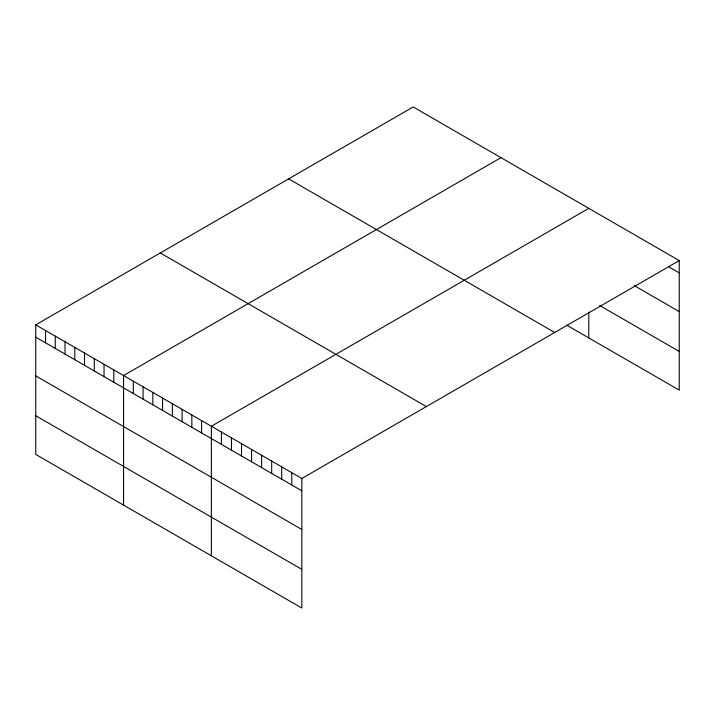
<?xml version="1.0" encoding="UTF-8"?>
<svg xmlns="http://www.w3.org/2000/svg" width="715" height="715" viewBox="0 0 715 715"><rect width="100%" height="100%" fill="white"/><g stroke="black" fill="none" stroke-linecap="round" stroke-linejoin="round"><path stroke-width="1.07" d="M35.75 324.86L301.828 478.478L301.828 608.036L35.75 454.418L35.75 324.86L413.172 106.964L679.25 260.582L679.25 390.14L566.611 325.111M500.974 157.657L123.561 375.554L123.561 505.112M588.785 208.351L211.363 426.247L211.363 555.805M301.828 478.478L679.25 260.582M669.195 267.097L679.25 272.898M634.473 285.732L679.25 311.588M599.751 305.546L679.25 351.449M288.619 178.866L554.706 332.484M160.294 252.949L426.381 406.576M35.75 337.176L301.828 490.803M35.75 375.867L301.828 529.484M35.75 415.728L301.828 569.355M588.785 312.115L588.785 337.909M291.783 472.678L291.783 484.993M281.728 466.877L281.728 479.193M271.673 461.068L271.673 473.393M261.627 455.267L261.627 467.583M251.573 449.467L251.573 461.783M241.518 443.658L241.518 455.982M231.463 437.857L231.463 450.173M221.418 432.057L221.418 444.373M201.603 420.617L201.603 432.933M191.852 414.986L191.852 427.302M182.093 409.355L182.093 421.671M172.342 403.716L172.342 416.041M162.582 398.085L162.582 410.401M152.822 392.455L152.822 404.77M143.072 386.824L143.072 399.14M133.312 381.184L133.312 393.509M113.801 369.923L113.801 382.239M104.041 364.293L104.041 376.608M94.291 358.653L94.291 370.978M84.531 353.022L84.531 365.338M74.771 347.392L74.771 359.708M65.02 341.761L65.02 354.077M55.261 336.13L55.261 348.446M45.51 330.491L45.51 342.807"/></g></svg>
